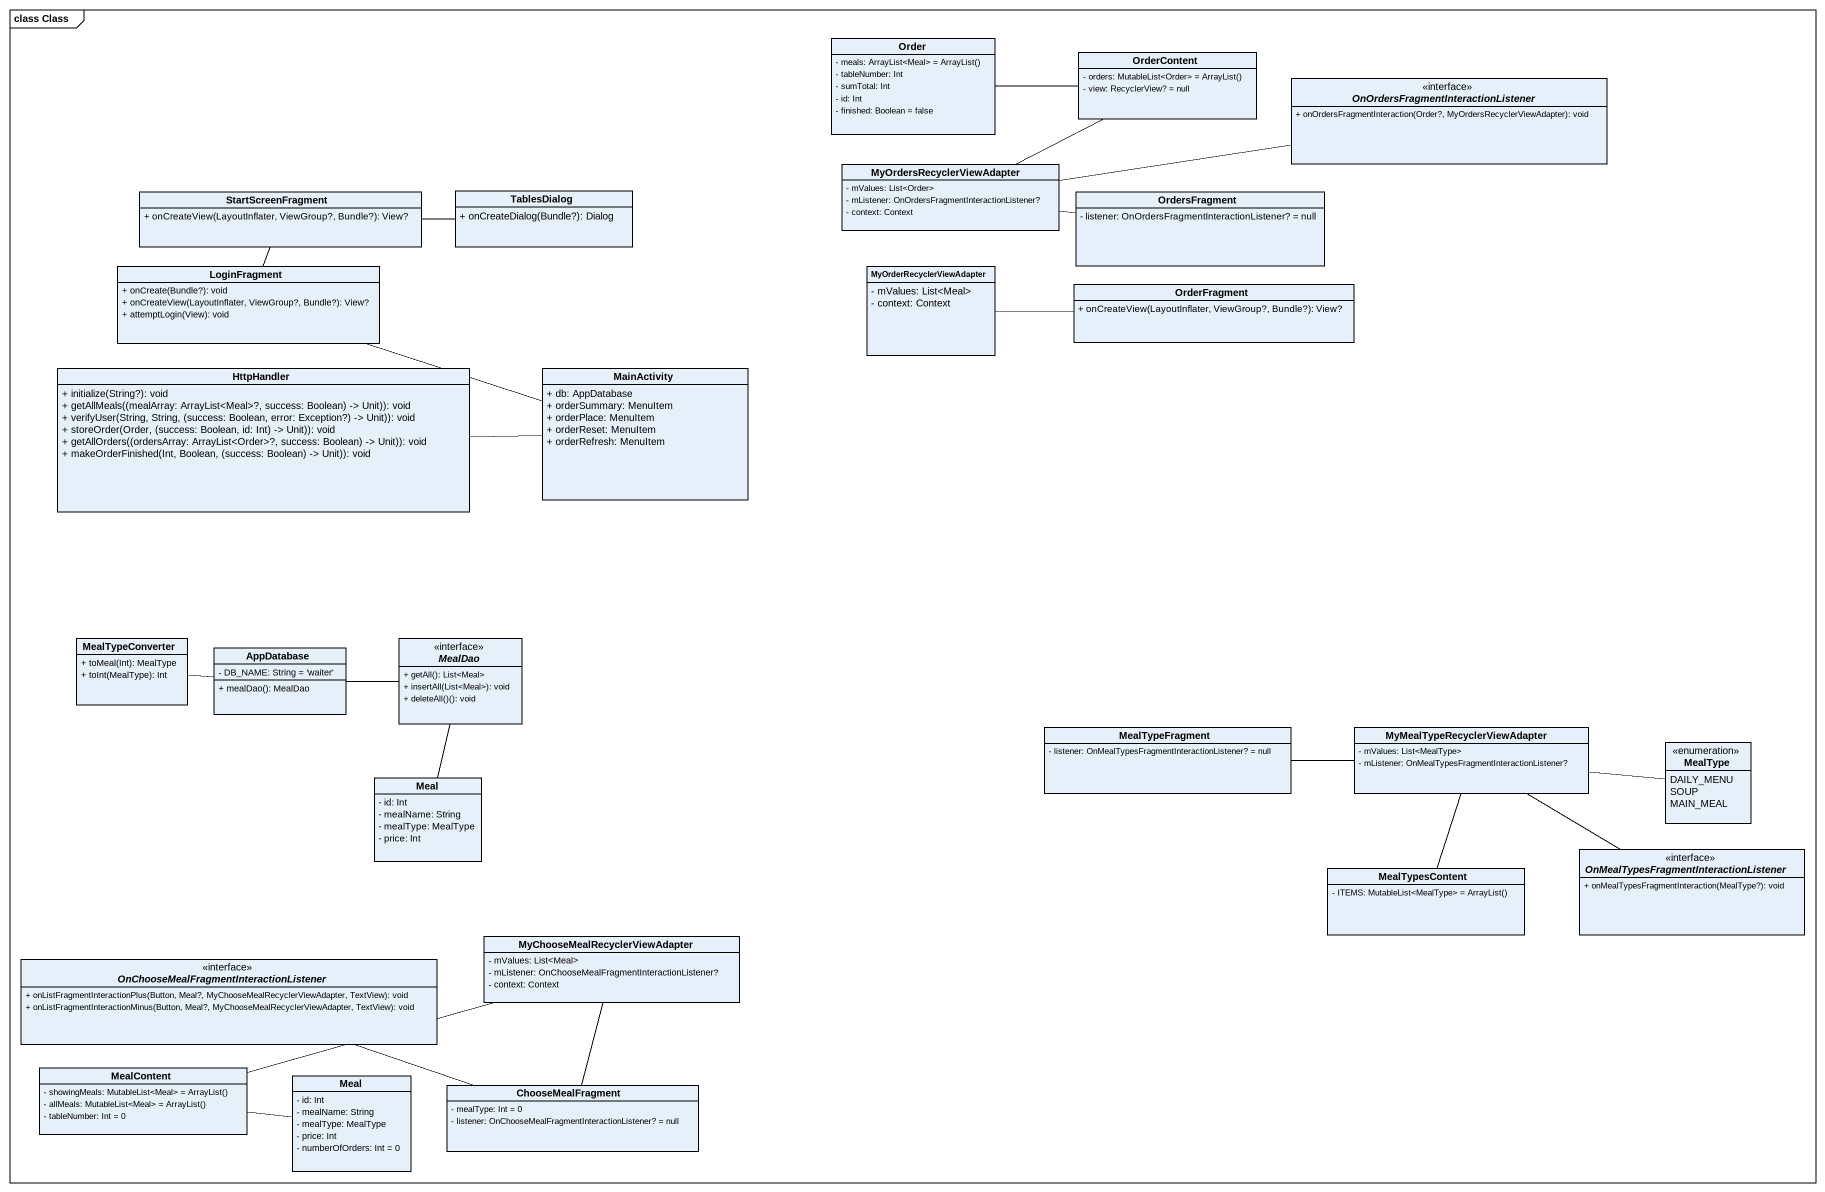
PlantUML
@startuml
mainframe class Class
hide circle
hide empty members
skinparam classAttributeIconSize 0
class Order {
  {field} - meals: ArrayList<Meal> = ArrayList()
  - tableNumber: Int
  - sumTotal: Int
  - id: Int
  - finished: Boolean = false
}
class OrderContent {
  {field} - orders: MutableList<Order> = ArrayList()
  - view: RecyclerView? = null
}
interface "OnOrdersFragmentInteractionListener" as OnOrdersFragmentInteractionL {
  + onOrdersFragmentInteraction(Order?, MyOrdersRecyclerViewAdapter): void
}
class MyOrdersRecyclerViewAdapter {
  - mValues: List<Order>
  - mListener: OnOrdersFragmentInteractionListener?
  - context: Context
}
class StartScreenFragment {
  + onCreateView(LayoutInflater, ViewGroup?, Bundle?): View?
}
class TablesDialog {
  + onCreateDialog(Bundle?): Dialog
}
class OrdersFragment {
  - listener: OnOrdersFragmentInteractionListener? = null
}
class LoginFragment {
  + onCreate(Bundle?): void
  + onCreateView(LayoutInflater, ViewGroup?, Bundle?): View?
  + attemptLogin(View): void
}
class MyOrderRecyclerViewAdapter {
  - mValues: List<Meal>
  - context: Context
}
class OrderFragment {
  + onCreateView(LayoutInflater, ViewGroup?, Bundle?): View?
}
class HttpHandler {
  + initialize(String?): void
  + getAllMeals((mealArray: ArrayList<Meal>?, success: Boolean) -> Unit)): void
  + verifyUser(String, String, (success: Boolean, error: Exception?) -> Unit)): void
  + storeOrder(Order, (success: Boolean, id: Int) -> Unit)): void
  + getAllOrders((ordersArray: ArrayList<Order>?, success: Boolean) -> Unit)): void
  + makeOrderFinished(Int, Boolean, (success: Boolean) -> Unit)): void
}
class MainActivity {
  + db: AppDatabase
  + orderSummary: MenuItem
  + orderPlace: MenuItem
  + orderReset: MenuItem
  + orderRefresh: MenuItem
}
class MealTypeConverter {
  + toMeal(Int): MealType
  + toInt(MealType): Int
}
class AppDatabase {
  - DB_NAME: String = 'waiter'
  + mealDao(): MealDao
}
interface MealDao {
  + getAll(): List<Meal>
  + insertAll(List<Meal>): void
  + deleteAll()(): void
}
class MealTypeFragment {
  - listener: OnMealTypesFragmentInteractionListener? = null
}
class "MyMealTypeRecyclerViewAdapter" as MyMealTypeRecyclerViewAdapte {
  - mValues: List<MealType>
  - mListener: OnMealTypesFragmentInteractionListener?
}
enum MealType {
  DAILY_MENU
  SOUP
  MAIN_MEAL
}
class Meal {
  - id: Int
  - mealName: String
  - mealType: MealType
  - price: Int
}
interface "OnMealTypesFragmentInteractionListener" as OnMealTypesFragmentInteracti {
  + onMealTypesFragmentInteraction(MealType?): void
}
class MealTypesContent {
  {field} - ITEMS: MutableList<MealType> = ArrayList()
}
class "MyChooseMealRecyclerViewAdapter" as MyChooseMealRecyclerViewAdap {
  - mValues: List<Meal>
  - mListener: OnChooseMealFragmentInteractionListener?
  - context: Context
}
interface "OnChooseMealFragmentInteractionListener" as OnChooseMealFragmentInteract {
  + onListFragmentInteractionPlus(Button, Meal?, MyChooseMealRecyclerViewAdapter, TextView): void
  + onListFragmentInteractionMinus(Button, Meal?, MyChooseMealRecyclerViewAdapter, TextView): void
}
class MealContent {
  {field} - showingMeals: MutableList<Meal> = ArrayList()
  {field} - allMeals: MutableList<Meal> = ArrayList()
  - tableNumber: Int = 0
}
class "Meal" as Meal_2 {
  - id: Int
  - mealName: String
  - mealType: MealType
  - price: Int
  - numberOfOrders: Int = 0
}
class ChooseMealFragment {
  - mealType: Int = 0
  - listener: OnChooseMealFragmentInteractionListener? = null
}
OrderContent -left- Order
OnOrdersFragmentInteractionL -left- MyOrdersRecyclerViewAdapter
MyOrdersRecyclerViewAdapter -right- OrderContent
TablesDialog -left- StartScreenFragment
OrdersFragment -left- MyOrdersRecyclerViewAdapter
LoginFragment -up- StartScreenFragment
LoginFragment -right- MainActivity
OrderFragment -left- MyOrderRecyclerViewAdapter
MainActivity -left- HttpHandler
AppDatabase -left- MealTypeConverter
AppDatabase -right- MealDao
MyMealTypeRecyclerViewAdapte -left- MealTypeFragment
MyMealTypeRecyclerViewAdapte -right- MealType
MyMealTypeRecyclerViewAdapte -right- OnMealTypesFragmentInteracti
MyMealTypeRecyclerViewAdapte -- MealTypesContent
Meal -up- MealDao
MyChooseMealRecyclerViewAdap -- ChooseMealFragment
OnChooseMealFragmentInteract -right- ChooseMealFragment
MealContent -right- MyChooseMealRecyclerViewAdap
Meal_2 -left- MealContent
@enduml
